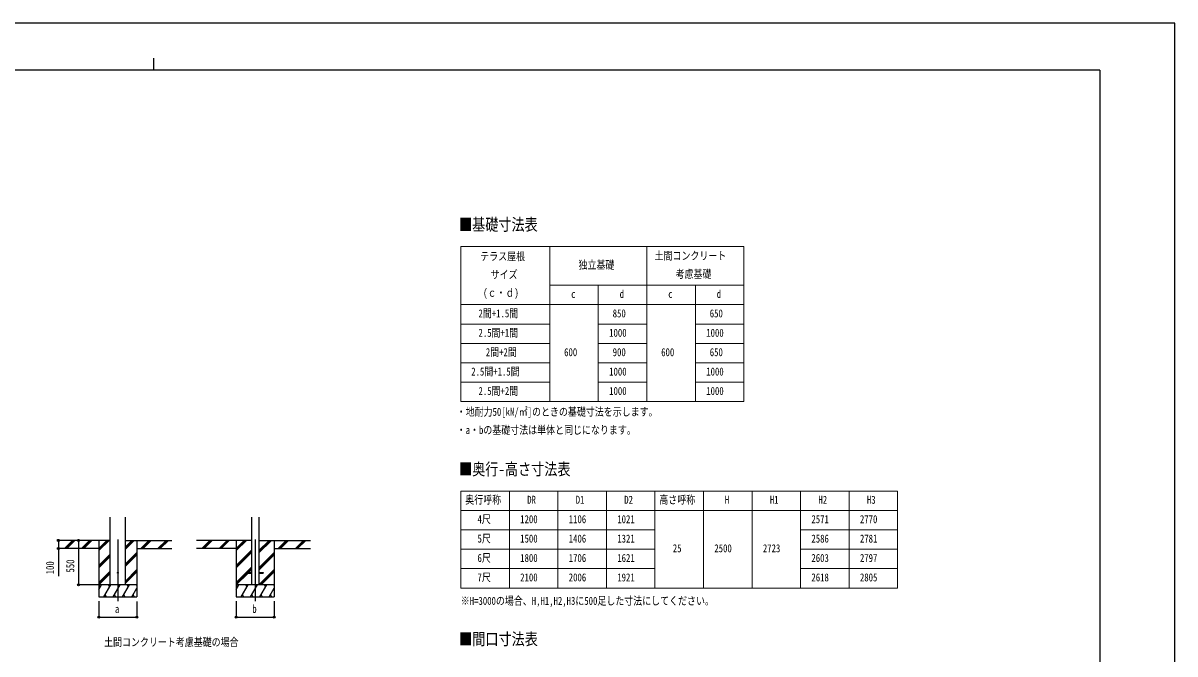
# Model space of a CAD drawing. Units: millimetres, scale not verified. Extents: x -12615 to 12615, y -8909 to 8911.
# Drawn here: x -1625 to 12615, y 1106 to 8911 of the extents above; entities that cross this region are included whole.
import ezdxf
from ezdxf.enums import TextEntityAlignment as Align

# ---------------------------------------------------------------- set-up
doc = ezdxf.new("R2010")
doc.units = ezdxf.units.MM
doc.header["$LTSCALE"] = 50
doc.layers.add('0-1_TABLE1', color=7, linetype='Continuous', lineweight=18)
for name, color, linetype in [('0-2_USER1', 3, 'Continuous'), ('0-4_YKK_12', 2, 'Continuous'), ('0-5_YKK_A1', 4, 'Continuous'), ('0-6_YKK_D', 6, 'Continuous'), ('0-7_YKK_ZWAK', 7, 'Continuous')]:
    doc.layers.add(name, color=color, linetype=linetype)
doc.styles.add('ＭＳ ゴシック', font='')
doc.styles.get('ＭＳ ゴシック').set_extended_font_data('MS Gothic')

msp = doc.modelspace()

# ---------------------------------------------------------------- linework, layer by layer
at = {"layer": '0-1_TABLE1'}
for p, q in [((3786.57, 6147.55), (7286.57, 6147.55)), ((3786.57, 6147.55), (3786.57, 4227.55)), ((4886.57, 6147.55), (4886.57, 4227.55)), ((6086.57, 6147.55), (6086.57, 4227.55)), ((7286.57, 6147.55), (7286.57, 4227.55)), ((4886.57, 5667.55), (7286.57, 5667.55)), ((5486.57, 5667.55), (5486.57, 4227.55)), ((6686.57, 5667.55), (6686.57, 4227.55)), ((3786.57, 5427.55), (7286.57, 5427.55)), ((3786.57, 5187.55), (4886.57, 5187.55)), ((5486.57, 5187.55), (6086.57, 5187.55)), ((6686.57, 5187.55), (7286.57, 5187.55)), ((3786.57, 4947.55), (4886.57, 4947.55)), ((5486.57, 4947.55), (6086.57, 4947.55)), ((6686.57, 4947.55), (7286.57, 4947.55)), ((3786.57, 4707.55), (4886.57, 4707.55)), ((5486.57, 4707.55), (6086.57, 4707.55)), ((6686.57, 4707.55), (7286.57, 4707.55)), ((3786.57, 4467.55), (4886.57, 4467.55)), ((5486.57, 4467.55), (6086.57, 4467.55)), ((6686.57, 4467.55), (7286.57, 4467.55)), ((3786.57, 4227.55), (7286.57, 4227.55)), ((3786.57, 3122), (9186.57, 3122)), ((3786.57, 3122), (3786.57, 1922)), ((4386.57, 3122), (4386.57, 1922)), ((4986.57, 3122), (4986.57, 1922)), ((5586.57, 3122), (5586.57, 1922)), ((6186.57, 3122), (6186.57, 1922)), ((6786.57, 3122), (6786.57, 1922)), ((7386.57, 3122), (7386.57, 1922)), ((7986.57, 3122), (7986.57, 1922)), ((8586.57, 3122), (8586.57, 1922)), ((9186.57, 3122), (9186.57, 1922)), ((3786.57, 2882), (9186.57, 2882)), ((3786.57, 2642), (6186.57, 2642)), ((7986.57, 2642), (9186.57, 2642)), ((3786.57, 2402), (6186.57, 2402)), ((7986.57, 2402), (9186.57, 2402)), ((3786.57, 2162), (6186.57, 2162)), ((7986.57, 2162), (9186.57, 2162)), ((3786.57, 1922), (9186.57, 1922))]:
    msp.add_line(p, q, dxfattribs=at)
at = {"layer": '0-4_YKK_12'}
for p, q in [((-453.53, 2520.4), (-453.53, 1761.19)), ((1244.93, 2520.4), (1244.93, 1761.19))]:
    msp.add_line(p, q, dxfattribs=at)
at = {"layer": '0-5_YKK_A1'}
for p, q in [((-547.28, 1961.19), (-547.28, 2796.54)), ((-359.78, 1961.19), (-359.78, 2796.54)), ((1199.73, 2796.54), (1199.73, 1961.19)), ((1290.13, 2796.54), (1290.13, 1961.19)), ((-547.28, 2511.19), (-1179.48, 2511.19)), ((-1112.8, 2412.6), (-1014.2, 2511.19)), ((-1100.06, 2411.19), (-1000.06, 2511.19)), ((-1085.92, 2411.19), (-985.91, 2511.19)), ((-900.66, 2412.6), (-802.07, 2511.19)), ((-887.93, 2411.19), (-787.92, 2511.19)), ((-873.78, 2411.19), (-773.78, 2511.19)), ((-688.53, 2511.19), (-688.53, 1811.19)), ((-688.53, 2384.31), (-561.65, 2511.19)), ((-688.53, 2398.45), (-575.79, 2511.19)), ((-688.53, 2412.6), (-589.93, 2511.19)), ((-359.78, 2404.69), (-253.28, 2511.19)), ((-359.78, 2418.84), (-267.42, 2511.19)), ((-359.78, 2432.98), (-281.57, 2511.19)), ((-359.78, 2511.19), (212.09, 2511.19)), ((-218.53, 2511.19), (-218.53, 1811.19)), ((-169.44, 2411.19), (-69.43, 2511.19)), ((-155.29, 2411.19), (-55.29, 2511.19)), ((-141.15, 2411.19), (-41.15, 2511.19)), ((42.7, 2411.19), (142.7, 2511.19)), ((56.84, 2411.19), (156.84, 2511.19)), ((70.98, 2411.19), (170.98, 2511.19)), ((1199.73, 2511.19), (518.98, 2511.19)), ((585.66, 2412.6), (684.26, 2511.19)), ((598.4, 2411.19), (698.4, 2511.19)), ((612.54, 2411.19), (712.54, 2511.19)), ((797.79, 2412.6), (896.39, 2511.19)), ((810.53, 2411.19), (910.53, 2511.19)), ((824.68, 2411.19), (924.68, 2511.19)), ((1009.93, 2511.19), (1009.93, 1811.19)), ((1009.93, 2384.31), (1136.81, 2511.19)), ((1009.93, 2398.45), (1122.67, 2511.19)), ((1009.93, 2412.6), (1108.52, 2511.19)), ((1290.13, 2356.14), (1445.18, 2511.19)), ((1290.13, 2370.29), (1431.03, 2511.19)), ((1290.13, 2384.43), (1416.89, 2511.19)), ((1290.13, 2511.19), (1928.13, 2511.19)), ((1479.93, 2511.19), (1479.93, 1811.19)), ((1529.02, 2411.19), (1629.02, 2511.19)), ((1543.17, 2411.19), (1643.17, 2511.19)), ((1557.31, 2411.19), (1657.31, 2511.19)), ((1741.16, 2411.19), (1841.16, 2511.19)), ((1755.3, 2411.19), (1855.3, 2511.19)), ((1769.44, 2411.19), (1869.44, 2511.19)), ((-688.53, 2411.19), (-1179.48, 2411.19)), ((-688.53, 2200.47), (-547.28, 2341.71)), ((-688.53, 2186.32), (-547.28, 2327.57)), ((-688.53, 2172.18), (-547.28, 2313.43)), ((-359.78, 2220.85), (-218.53, 2362.1)), ((-359.78, 2206.71), (-218.53, 2347.96)), ((-359.78, 2192.56), (-218.53, 2333.81)), ((-218.53, 2411.19), (212.09, 2411.19)), ((1009.93, 2411.19), (518.98, 2411.19)), ((1009.93, 2200.47), (1199.73, 2390.26)), ((1009.93, 2186.32), (1199.73, 2376.12)), ((1009.93, 2172.18), (1199.73, 2361.98)), ((1290.13, 2172.3), (1479.93, 2362.1)), ((1290.13, 2158.16), (1479.93, 2347.96)), ((1290.13, 2144.01), (1479.93, 2333.81)), ((1479.93, 2411.19), (1928.13, 2411.19)), ((-359.78, 2008.72), (-218.53, 2149.97)), ((1009.93, 1988.33), (1199.73, 2178.13)), ((1151.43, 2115.69), (1199.73, 2163.99)), ((1165.57, 2115.69), (1199.73, 2149.85)), ((1291.15, 1961.19), (1479.93, 2149.97)), ((-688.53, 1988.33), (-547.28, 2129.58)), ((-688.53, 1974.19), (-547.28, 2115.44)), ((-687.39, 1961.19), (-547.28, 2101.3)), ((-359.78, 1994.58), (-218.53, 2135.82)), ((-359.78, 1980.43), (-218.53, 2121.68)), ((1009.93, 1974.19), (1144.93, 2109.19)), ((1011.07, 1961.19), (1156.57, 2106.69)), ((1144.93, 2115.69), (1144.93, 2106.69)), ((1144.93, 2115.69), (1199.73, 2115.69)), ((1144.93, 2106.69), (1199.73, 2106.69)), ((1290.13, 2115.69), (1344.93, 2115.69)), ((1290.13, 2106.69), (1344.93, 2106.69)), ((1305.29, 1961.19), (1479.93, 2135.82)), ((1319.44, 1961.19), (1479.93, 2121.68)), ((1344.93, 2115.69), (1344.93, 2106.69)), ((-218.53, 1961.19), (-688.53, 1961.19)), ((-688.53, 1905.03), (-656.1, 1961.19)), ((-671.1, 1935.21), (-686.11, 1961.19)), ((-627.24, 1811.19), (-540.63, 1961.19)), ((-555.63, 1935.21), (-570.63, 1961.19)), ((-511.77, 1811.19), (-425.16, 1961.19)), ((-440.16, 1935.21), (-455.17, 1961.19)), ((-396.3, 1811.19), (-309.69, 1961.19)), ((-324.69, 1935.21), (-339.69, 1961.19)), ((-280.83, 1811.19), (-218.53, 1919.09)), ((-218.53, 1951.34), (-224.22, 1961.19)), ((1479.93, 1961.19), (1009.93, 1961.19)), ((1009.93, 1905.03), (1042.36, 1961.19)), ((1027.35, 1935.21), (1012.35, 1961.19)), ((1071.22, 1811.19), (1157.83, 1961.19)), ((1142.83, 1935.21), (1127.83, 1961.19)), ((1186.69, 1811.19), (1273.3, 1961.19)), ((1258.29, 1935.21), (1243.29, 1961.19)), ((1302.16, 1811.19), (1388.77, 1961.19)), ((1373.77, 1935.21), (1358.76, 1961.19)), ((1417.63, 1811.19), (1479.93, 1919.09)), ((1479.93, 1951.34), (1474.24, 1961.19)), ((-688.53, 1811.19), (-218.53, 1811.19)), ((-612.24, 1837.17), (-597.24, 1811.19)), ((-496.77, 1837.17), (-481.77, 1811.19)), ((-381.3, 1837.17), (-366.3, 1811.19)), ((-265.83, 1837.17), (-250.83, 1811.19)), ((1009.93, 1811.19), (1479.93, 1811.19)), ((1086.22, 1837.17), (1101.22, 1811.19)), ((1201.69, 1837.17), (1216.69, 1811.19)), ((1317.16, 1837.17), (1332.16, 1811.19)), ((1432.63, 1837.17), (1447.63, 1811.19))]:
    msp.add_line(p, q, dxfattribs=at)
msp.add_circle((-453.53, 2111.19), 5, dxfattribs=at)
at = {"layer": '0-6_YKK_D'}
for p, q in [((-1181.03, 2511.19), (-1189.53, 2511.19)), ((-938.53, 2511.19), (-938.53, 1961.19)), ((-1180.48, 2411.19), (-1189.53, 2411.19)), ((-689.53, 1961.19), (-939.53, 1961.19)), ((-688.53, 1761.19), (-688.53, 1560.19)), ((-218.53, 1757.13), (-218.53, 1560.19)), ((1009.93, 1761.19), (1009.93, 1560.19)), ((1479.93, 1761.19), (1479.93, 1560.19)), ((-688.53, 1561.19), (-218.53, 1561.19)), ((1009.93, 1561.19), (1479.93, 1561.19))]:
    msp.add_line(p, q, dxfattribs=at)
msp.add_lwpolyline([(-1188.53, 2511.19), (-1188.53, 2411.19), (-1188.53, 2067.39)], dxfattribs=at)
for centre in [(-1188.53, 2511.19), (-1188.53, 2411.19), (-938.53, 2511.19), (-938.53, 1961.19), (-688.53, 1561.19), (-218.53, 1561.19), (1009.93, 1561.19), (1479.93, 1561.19)]:
    msp.add_circle(centre, 12.75, dxfattribs=at)
at = {"layer": '0-7_YKK_ZWAK'}
for p, q in [((-14.54, 8475.6), (-14.54, 8325.6)), ((11685.46, 8325.6), (-11714.54, 8325.6)), ((11685.46, 8325.6), (11685.46, -7574.4))]:
    msp.add_line(p, q, dxfattribs=at)
msp.add_lwpolyline([(-12614.6, -8909.4), (12615.4, -8909.4), (12615.4, 8910.6), (-12614.6, 8910.6)], close=True, dxfattribs=at)

# ---------------------------------------------------------------- texts
at = {"layer": '0-1_TABLE1', "style": 'ＭＳ ゴシック', "width": 0.8}
for s, p in [('テラス屋根', (4026.97, 5945.05)), ('独立基礎', (5241.77, 5840.05)), ('土間コンクリート', (6182.57, 5952.55)), ('サイズ', (4156.57, 5720.05)), ('考慮基礎', (6441.77, 5727.55)), ('(ｃ・ｄ)', (4062.97, 5495.05)), ('c', (5150.57, 5480.05)), ('d', (5750.57, 5480.05)), ('c', (6350.57, 5480.05)), ('d', (6950.57, 5480.05)), ('2間+1.5間', (4005.37, 5240.05)), ('850', (5664.17, 5240.05)), ('650', (6864.17, 5240.05)), ('2.5間+1間', (4005.37, 5000.05)), ('1000', (5620.97, 5000.05)), ('1000', (6820.97, 5000.05)), ('2間+2間', (4095.37, 4760.05)), ('600', (5064.17, 4760.05)), ('900', (5664.17, 4760.05)), ('600', (6264.17, 4760.05)), ('650', (6864.17, 4760.05)), ('2.5間+1.5間', (3915.37, 4520.05)), ('1000', (5620.97, 4520.05)), ('1000', (6820.97, 4520.05)), ('2.5間+2間', (4005.37, 4280.05)), ('1000', (5620.97, 4280.05)), ('1000', (6820.97, 4280.05)), ('奥行呼称', (3841.77, 2934.5)), ('DR', (4607.37, 2934.5)), ('D1', (5207.37, 2934.5)), ('D2', (5807.37, 2934.5)), ('高さ呼称', (6241.77, 2934.5)), ('H', (7050.57, 2934.5)), ('H1', (7607.37, 2934.5)), ('H2', (8207.37, 2934.5)), ('H3', (8807.37, 2934.5)), ('4尺', (3992.97, 2694.5)), ('1200', (4520.97, 2694.5)), ('1106', (5120.97, 2694.5)), ('1021', (5720.97, 2694.5)), ('2571', (8120.97, 2694.5)), ('2770', (8720.97, 2694.5)), ('5尺', (3992.97, 2454.5)), ('1500', (4520.97, 2454.5)), ('1406', (5120.97, 2454.5)), ('1321', (5720.97, 2454.5)), ('2586', (8120.97, 2454.5)), ('2781', (8720.97, 2454.5)), ('25', (6407.37, 2334.5)), ('2500', (6920.97, 2334.5)), ('2723', (7520.97, 2334.5)), ('6尺', (3992.97, 2214.5)), ('1800', (4520.97, 2214.5)), ('1706', (5120.97, 2214.5)), ('1621', (5720.97, 2214.5)), ('2603', (8120.97, 2214.5)), ('2797', (8720.97, 2214.5)), ('7尺', (3992.97, 1974.5)), ('2100', (4520.97, 1974.5)), ('2006', (5120.97, 1974.5)), ('1921', (5720.97, 1974.5)), ('2618', (8120.97, 1974.5)), ('2805', (8720.97, 1974.5))]:
    msp.add_text(s, height=98.97, dxfattribs=at).set_placement(p, align=Align.BOTTOM_LEFT)
at = {"layer": '0-2_USER1', "style": 'ＭＳ ゴシック', "width": 0.8}
for s, height, p in [('■基礎寸法表', 148.5, (3764.97, 6299.05)), ('・地耐力50[kN/㎡]のときの基礎寸法を示します。', 98.97, (3735.86, 4022.42)), ('・a・bの基礎寸法は単体と同じになります。', 98.97, (3735.86, 3797.42)), ('■奥行-高さ寸法表', 148.5, (3764.97, 3273.5)), ('※H=3000の場合、H,H1,H2,H3に500足した寸法にしてください。', 98.97, (3786.57, 1684.36)), ('土間コンクリート考慮基礎の場合', 98.97, (-623.85, 1173)), ('■間口寸法表', 148.5, (3766.47, 1172.74))]:
    msp.add_text(s, height=height, dxfattribs=at).set_placement(p, align=Align.BOTTOM_LEFT)
at = {"layer": '0-6_YKK_D', "style": 'ＭＳ ゴシック', "width": 0.8}
for s, p in [('100', (-1212.53, 2091.39)), ('550', (-962.53, 2113.79))]:
    msp.add_text(s, height=98.97, rotation=90, dxfattribs=at).set_placement(p, align=Align.BOTTOM_LEFT)
for s, p in [('b', (1208.93, 1585.19)), ('a', (-489.53, 1585.19))]:
    msp.add_text(s, height=98.97, dxfattribs=at).set_placement(p, align=Align.BOTTOM_LEFT)

doc.saveas('drawing.dxf')
